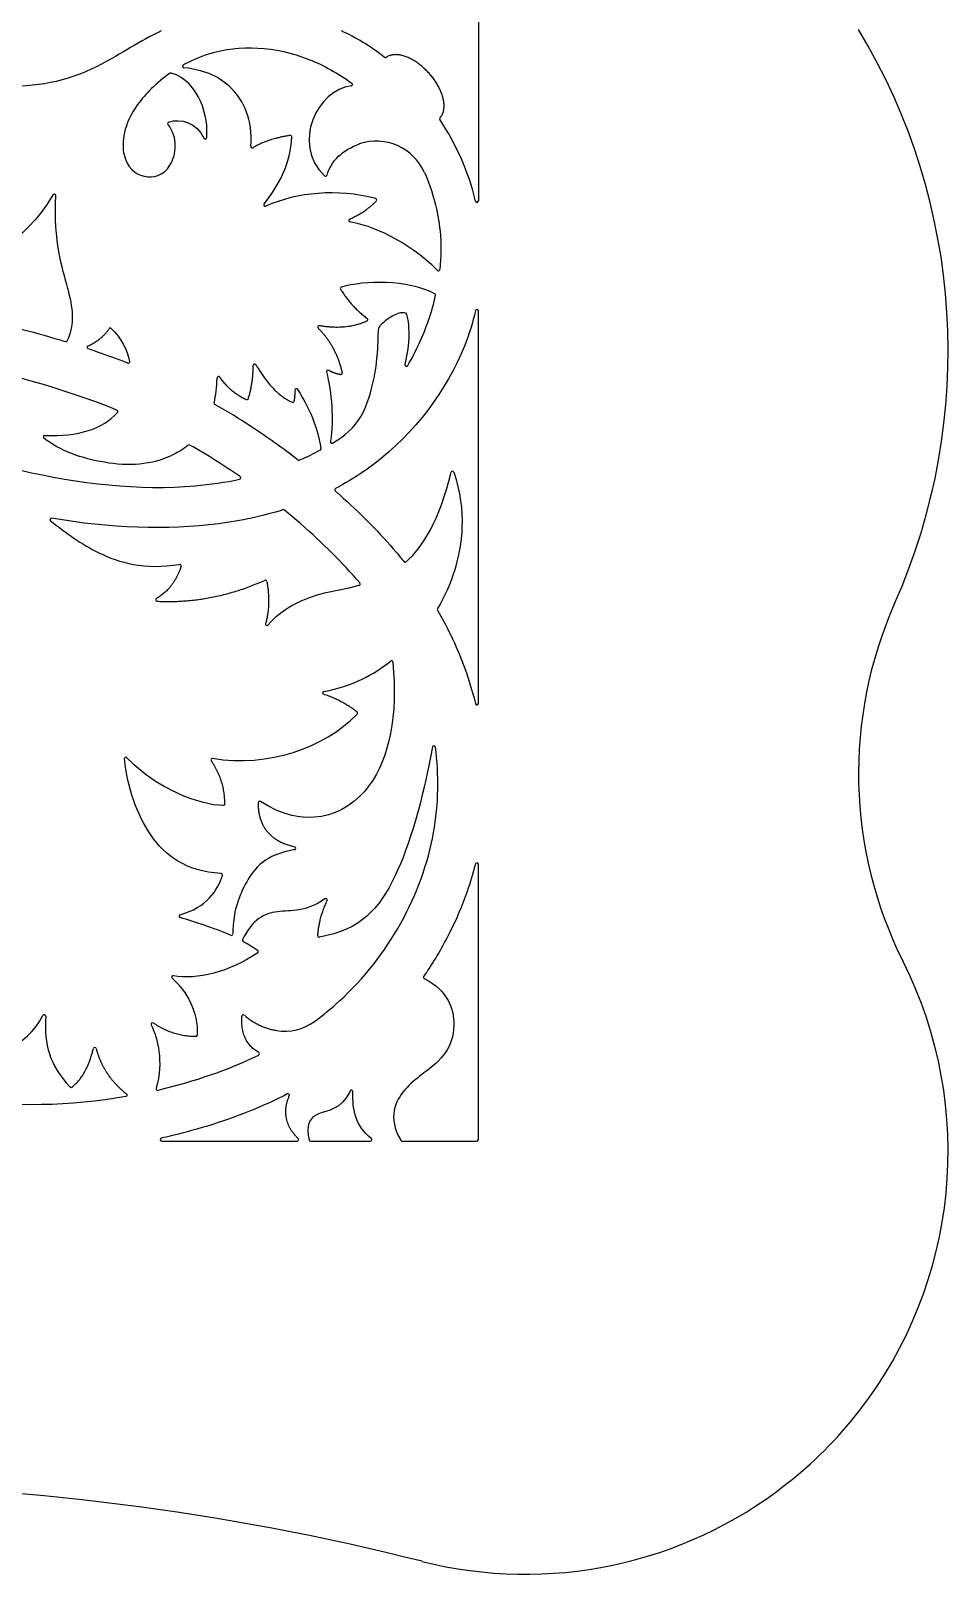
# Model space of a CAD drawing. Header units: millimetres. Extents: x -155 to 473, y -331 to 153.
# Drawn here: x 84.2 to 146.9, y -330.8 to -225.3 of the extents above; entities that cross this region are included whole.
import ezdxf

# ---------------------------------------------------------------- set-up
doc = ezdxf.new("R2010")
doc.units = ezdxf.units.MM
doc.header["$MEASUREMENT"] = 0
doc.layers.add('Layer 03', color=5, linetype='Continuous')

msp = doc.modelspace()

# ---------------------------------------------------------------- linework, layer by layer
at = {"layer": 'Layer 03'}
for p, q in [((114.81, -213.47), (114.81, -236.91)), ((93.11, -225.28), (92.91, -225.38)), ((105.65, -225.38), (105.44, -225.28)), ((114.81, -271.27), (114.81, -244.43)), ((104.7, -253.32), (104.69, -253.37)), ((114.81, -301.09), (114.81, -282.26)), ((93.16, -301.19), (102.42, -301.19)), ((103.33, -301.19), (107.43, -301.19)), ((109.58, -301.19), (114.71, -301.19))]:
    msp.add_line(p, q, dxfattribs=at)
for centre, radius, start, end in [((99.82, -237.78), 13.7, 51.2987, 64.8279), ((104.41, -247.18), 42.53, 336.0553, 31.1319), ((94.68, -227.7), 0.1, 119.0994, 262.827), ((108.45, -227.01), 0.1, 231.4359, 305.3662), ((93.79, -228.26), 0.1, 73.0923, 125.0125), ((106.1, -228.95), 0.1, 276.7307, 54.0459), ((93.66, -231.6), 0.1, 108.0911, 218.8944), ((112.26, -231.29), 0.1, 137.0104, 213.1655), ((96.13, -232.58), 0.1, 202.8501, 353.2835), ((99.35, -233.18), 0.1, 174.9462, 301.5824), ((101.95, -232.53), 0.1, 358.7592, 99.1243), ((107.83, -236.42), 3.6, 23.7, 108.7977), ((104.36, -235.12), 0.1, 225.7105, 344.6322), ((85.81, -236.54), 0.1, 357.3794, 149.0121), ((100.23, -237.17), 0.1, 140.4742, 293.4827), ((107.76, -236.83), 0.1, 317.6399, 75.9847), ((114.71, -236.91), 0.1, 193.1797, 359.9998), ((106.05, -238.24), 0.1, 114.1338, 260.1447), ((112.08, -241.59), 0.1, 224.6948, 354.232), ((105.47, -242.9), 0.1, 106.4853, 211.8611), ((111.79, -243.34), 0.1, 347.296, 62.9565), ((114.71, -244.43), 0.1, 0, 166.8932), ((89.64, -245.7), 0.1, 45.4313, 147.5174), ((103.92, -245.53), 0.1, 79.8015, 226.0047), ((107.15, -245.03), 0.1, 295.34, 53.156), ((86.61, -246.42), 0.1, 252.942, 333.8345), ((88.15, -246.92), 0.1, 116.1059, 251.521), ((90.87, -247.9), 0.1, 248.6255, 12.1254), ((97.04, -249.01), 0.1, 34.5923, 178.8659), ((99.51, -248.16), 0.1, 30.5431, 180.1267), ((104.53, -248.58), 0.1, 58.0781, 193.5381), ((105.4, -248.68), 0.1, 260.3665, 13.6128), ((109.89, -248.12), 0.1, 168.2421, 329.6963), ((102.37, -249.86), 0.1, 32.6338, 182.9614), ((96.84, -250.73), 0.1, 166.8819, 240.4244), ((98.99, -250.39), 0.1, 244.9394, 342.5597), ((102.12, -250.58), 0.1, 247.6229, 348.5576), ((102.81, -249.29), 4.61, 304.2056, 338.1485), ((90.06, -251.3), 0.1, 318.8622, 68.0479), ((85.16, -253.04), 0.1, 87.5423, 230.3742), ((95.04, -253.69), 0.1, 60.5676, 128.554), ((103.94, -253.87), 0.1, 298.3158, 6.4888), ((104.79, -253.38), 0.1, 170.5129, 301.7214), ((102.54, -254.55), 0.1, 232.2009, 293.4031), ((98.46, -255.84), 0.1, 282.0159, 55.2131), ((113.04, -255.48), 0.1, 17.9433, 166.4004), ((105.09, -256.65), 0.1, 117.6343, 228.642), ((101.48, -258.13), 0.1, 50.5996, 107.2176), ((85.61, -258.7), 0.1, 80.1911, 232.6876), ((109.8, -261.51), 0.1, 218.6716, 311.6373), ((94.39, -261.86), 0.1, 341.122, 99.0738), ((100.25, -262.94), 0.1, 9.4129, 113.9719), ((106.63, -263.1), 0.1, 284.3144, 40.2286), ((92.84, -264.18), 0.1, 118.6038, 267.1464), ((112.1, -264.84), 0.1, 147.9074, 210.2447), ((169.45, -276.06), 28.64, 156.0554, 206.6757), ((100.35, -265.83), 0.1, 163.8277, 319.1266), ((108.87, -268.45), 0.1, 5.4476, 128.6757), ((104.26, -270.54), 0.1, 100.0053, 251.1795), ((106.45, -271.93), 0.1, 315.469, 51.4544), ((114.71, -271.27), 0.1, 193.9259, 0), ((111.77, -274.26), 0.1, 7.6542, 169.4749), ((90.7, -275.05), 0.1, 44.537, 186.5354), ((96.62, -275.12), 0.1, 80.7576, 214.39), ((97.37, -278.13), 0.1, 268.5918, 359.5056), ((99.85, -278.05), 0.1, 56.4368, 179.6257), ((102.23, -281.17), 0.1, 280.2177, 77.0214), ((114.71, -282.26), 0.1, 0, 165.5791), ((97.21, -283), 0.1, 341.9305, 85.7316), ((104.38, -284.71), 0.1, 335.0308, 125.5468), ((94.44, -285.81), 0.1, 104.4573, 252.707), ((97.91, -287.03), 0.1, 246.2403, 358.6568), ((98.78, -287.45), 0.1, 153.8006, 241.9648), ((103.93, -287.15), 0.1, 176.4456, 280.1444), ((99.66, -288.23), 0.1, 305.0037, 54.1379), ((118.03, -301.9), 28.91, 322.0077, 26.6757), ((93.94, -289.98), 0.1, 79.5793, 228.2612), ((111.15, -289.99), 0.1, 145.3229, 243.4212), ((85.12, -292.66), 0.1, 357.2083, 153.8045), ((92.53, -293.2), 0.1, 55.051, 204.7542), ((98.74, -292.66), 0.1, 49.9617, 175.8635), ((101.58, -290.27), 3.41, 260.2461, 306.3812), ((95.49, -293.95), 0.1, 269.0402, 358.5081), ((88.58, -294.89), 0.1, 14.3087, 166.4756), ((99.74, -295.22), 0.1, 295.941, 60.3692), ((86.96, -297.42), 0.1, 222.8586, 308.2818), ((90.69, -298.05), 0.1, 279.8308, 51.8724), ((92.87, -297.61), 0.1, 164.4755, 283.1813), ((101.79, -298.06), 0.1, 337.401, 117.0561), ((106.13, -297.81), 0.1, 357.9596, 154.5302), ((93.16, -301.09), 0.1, 102.4894, 270), ((102.42, -301.09), 0.1, 270, 46.0811), ((103.33, -301.09), 0.1, 193.4685, 270), ((107.43, -301.09), 0.1, 270, 52.1093), ((109.58, -301.09), 0.1, 209.2991, 270), ((114.71, -301.09), 0.1, 270, 0), ((118.03, -301.9), 28.91, 307.9923, 322.0077), ((68.75, -497.1), 172.42, 75.8305, 103.7108), ((118.03, -301.9), 28.91, 255.8305, 307.9923)]:
    msp.add_arc(centre, radius, start, end, dxfattribs=at)
for points, knots in [([(92.91, -225.38), (91.4, -226.13), (87.99, -228.49), (82.38, -229.6), (77.82, -228.14), (76.17, -226.69)], [1393.957403, 1393.957403, 1393.957403, 1393.957403, 1401.044028, 1412.210927, 1423.153256, 1423.153256, 1423.153256, 1423.153256]), ([(94.63, -227.61), (95.18, -227.3), (97.78, -226.15), (102, -226.38), (105.23, -228.19), (106.16, -228.86)], [788.479002, 788.479002, 788.479002, 788.479002, 790.825862, 798.877422, 802.433725, 802.433725, 802.433725, 802.433725]), ([(99.25, -233.17), (99.41, -231.35), (98.24, -228.98), (96.23, -227.99), (94.67, -227.8)], [779.413284, 779.413284, 779.413284, 779.413284, 784.17213, 788.22815, 788.22815, 788.22815, 788.22815]), ([(93.73, -228.17), (92.8, -228.82), (90.62, -230.99), (90.24, -234.14), (91.86, -235.55), (93.96, -235.01), (94.31, -232.57), (93.58, -231.66)], [374.135053, 374.135053, 374.135053, 374.135053, 378.495387, 386.546947, 394.598507, 402.650067, 410.394812, 410.394812, 410.394812, 410.394812]), ([(111.13, -234.97), (111.69, -236.25), (112.28, -238.44), (112.27, -240.72), (112.18, -241.6)], [820.004777, 820.004777, 820.004777, 820.004777, 824.355825, 827.096024, 827.096024, 827.096024, 827.096024]), ([(85.72, -236.49), (83.59, -240.04), (78.97, -241.38), (76.29, -242.72), (75.32, -243.78)], [148.65327, 148.65327, 148.65327, 148.65327, 155.797926, 161.974111, 161.974111, 161.974111, 161.974111]), ([(86.7, -246.47), (87.27, -245.3), (86.86, -242.88), (85.76, -239.74), (85.91, -236.54)], [137.934401, 137.934401, 137.934401, 137.934401, 142.793542, 148.388621, 148.388621, 148.388621, 148.388621]), ([(109.98, -248.17), (110.27, -247.67), (111.08, -246.11), (111.64, -244.47), (111.89, -243.36)], [493.191249, 493.191249, 493.191249, 493.191249, 494.871373, 498.351026, 498.351026, 498.351026, 498.351026]), ([(75.38, -243.95), (75.91, -244.03), (77.42, -244.29), (79.93, -244.79), (82.9, -245.48), (85.12, -246.08), (86.34, -246.45), (86.58, -246.52)], [126.29423, 126.29423, 126.29423, 126.29423, 127.885875, 130.905753, 133.962804, 137.035225, 137.793217, 137.793217, 137.793217, 137.793217]), ([(114.62, -244.41), (114.43, -245.22), (113.24, -249.03), (109.89, -253.61), (105.96, -256.08), (105.04, -256.57)], [792.096056, 792.096056, 792.096056, 792.096056, 795.118622, 806.285521, 809.4398, 809.4398, 809.4398, 809.4398]), ([(107.09, -251), (107.42, -250.19), (107.89, -248.25), (107.98, -245.97), (107.95, -245.45), (108.99, -244.65), (109.85, -244.44), (109.97, -244.76), (110.14, -246.46), (109.79, -248.1)], [480.162949, 480.162949, 480.162949, 480.162949, 481.432959, 483.378703, 485.324447, 487.270191, 489.215935, 491.161679, 492.909458, 492.909458, 492.909458, 492.909458]), ([(90.09, -251.21), (86.3, -249.68), (77.55, -247.33), (69.12, -246.3), (64.89, -246.31)], [993.799539, 993.799539, 993.799539, 993.799539, 1005.140106, 1017.323864, 1017.323864, 1017.323864, 1017.323864]), ([(90.83, -247.99), (90.15, -247.73), (89.25, -247.4), (88.34, -247.09), (88.12, -247.01)], [259.608051, 259.608051, 259.608051, 259.608051, 261.801642, 262.491601, 262.491601, 262.491601, 262.491601]), ([(102.48, -254.63), (101.45, -253.83), (99.59, -252.5), (97.64, -251.3), (96.79, -250.82)], [352.598755, 352.598755, 352.598755, 352.598755, 356.515557, 359.452025, 359.452025, 359.452025, 359.452025]), ([(76.82, -253.24), (78.95, -254.07), (85, -255.97), (92.78, -256.85), (97.5, -256.14), (98.48, -255.94)], [955.368812, 955.368812, 955.368812, 955.368812, 960.107138, 968.158698, 970.347927, 970.347927, 970.347927, 970.347927]), ([(94.97, -253.61), (94.65, -253.87), (92.79, -255), (89.38, -255.09), (86.17, -254), (85.1, -253.12)], [974.760458, 974.760458, 974.760458, 974.760458, 976.054081, 981.805182, 987.177161, 987.177161, 987.177161, 987.177161]), ([(104.84, -253.47), (105, -253.37), (105.19, -253.25), (105.37, -253.12), (105.41, -253.1)], [476.8556647, 476.8556647, 476.8556647, 476.8556647, 477.3253675, 477.431072, 477.431072, 477.431072, 477.431072]), ([(113.13, -255.45), (114.03, -258.21), (113.51, -261.72), (112.52, -263.97), (112.01, -264.78)], [746.865611, 746.865611, 746.865611, 746.865611, 753.633859, 757.633113, 757.633113, 757.633113, 757.633113]), ([(105.02, -256.73), (105.21, -256.9), (106.05, -257.65), (107.48, -259.01), (108.83, -260.49), (109.56, -261.36), (109.73, -261.58)], [734.957161, 734.957161, 734.957161, 734.957161, 735.733615, 738.315178, 740.903617, 741.722299, 741.722299, 741.722299, 741.722299]), ([(101.45, -258.03), (100.07, -258.46), (95.27, -259.49), (89.59, -259.29), (85.62, -258.6)], [609.215008, 609.215008, 609.215008, 609.215008, 613.390536, 622.844468, 622.844468, 622.844468, 622.844468]), ([(106.7, -263.03), (105.5, -261.6), (103.8, -259.95), (101.93, -258.36), (101.55, -258.05)], [601.284815, 601.284815, 601.284815, 601.284815, 607.55592, 609.116191, 609.116191, 609.116191, 609.116191]), ([(85.55, -258.78), (86.65, -259.62), (88.71, -261.19), (91.96, -262.15), (94.38, -261.76)], [623.110625, 623.110625, 623.110625, 623.110625, 629.165249, 635.921566, 635.921566, 635.921566, 635.921566]), ([(100.43, -265.89), (101.37, -264.81), (103.47, -263.75), (105.74, -263.43), (106.65, -263.19)], [591.770401, 591.770401, 591.770401, 591.770401, 597.379348, 601.082507, 601.082507, 601.082507, 601.082507]), ([(112.01, -264.89), (112.33, -265.43), (113.42, -267.47), (114.21, -269.66), (114.62, -271.29)], [757.741912, 757.741912, 757.741912, 757.741912, 759.636048, 764.677509, 764.677509, 764.677509, 764.677509]), ([(108.96, -268.45), (109.31, -272.1), (108.01, -278.56), (102.78, -279.88), (99.91, -277.97)], [825.099141, 825.099141, 825.099141, 825.099141, 833.770663, 844.535915, 844.535915, 844.535915, 844.535915]), ([(103.61, -293.02), (104.2, -292.58), (108.29, -289.23), (112.07, -282.35), (112.12, -276.15), (111.87, -274.25)], [1060.503055, 1060.503055, 1060.503055, 1060.503055, 1062.643057, 1075.746232, 1081.874035, 1081.874035, 1081.874035, 1081.874035]), ([(111.67, -274.24), (110.97, -278.01), (109.26, -283.95), (106.75, -286.75), (103.95, -287.25)], [1082.156465, 1082.156465, 1082.156465, 1082.156465, 1089.645788, 1097.409897, 1097.409897, 1097.409897, 1097.409897]), ([(97.22, -282.9), (94.77, -282.72), (92.08, -280.72), (90.83, -277.03), (90.6, -275.06)], [865.333189, 865.333189, 865.333189, 865.333189, 871.301483, 877.087003, 877.087003, 877.087003, 877.087003]), ([(102.25, -281.26), (100.2, -281.63), (98.9, -283.27), (98.04, -285.41), (98.01, -287.03)], [849.114258, 849.114258, 849.114258, 849.114258, 852.983613, 856.551513, 856.551513, 856.551513, 856.551513]), ([(114.62, -282.23), (114.45, -282.88), (113.96, -284.49), (112.89, -287), (111.79, -288.88), (111.14, -289.83), (111.07, -289.93)], [345.287403, 345.287403, 345.287403, 345.287403, 347.273841, 350.345946, 353.445363, 353.808585, 353.808585, 353.808585, 353.808585]), ([(104.32, -284.63), (103.03, -285.55), (100.98, -285.24), (99.38, -286), (98.69, -287.41)], [1100.415957, 1100.415957, 1100.415957, 1100.415957, 1104.169825, 1107.823361, 1107.823361, 1107.823361, 1107.823361]), ([(111.11, -290.08), (112.75, -290.9), (113.55, -293.5), (112.27, -295.92), (109.7, -297.28), (108.59, -299.53), (109.5, -301.14)], [353.979799, 353.979799, 353.979799, 353.979799, 357.720898, 361.539852, 365.358805, 368.829057, 368.829057, 368.829057, 368.829057]), ([(92.9, -297.71), (92.95, -297.69), (95.33, -297.13), (97.67, -296.34), (99.79, -295.31)], [1044.483412, 1044.483412, 1044.483412, 1044.483412, 1044.650351, 1051.357303, 1051.357303, 1051.357303, 1051.357303]), ([(90.71, -298.15), (86.91, -298.81), (81.5, -298.92), (75.83, -297.83), (74.26, -297.43)], [1225.09679, 1225.09679, 1225.09679, 1225.09679, 1235.935475, 1240.125331, 1240.125331, 1240.125331, 1240.125331]), ([(101.74, -297.97), (101.24, -298.23), (99.82, -298.91), (97.39, -299.85), (95.01, -300.55), (93.58, -300.89), (93.14, -300.99)], [233.481812, 233.481812, 233.481812, 233.481812, 235.162447, 238.226605, 241.267545, 242.620112, 242.620112, 242.620112, 242.620112]), ([(106.04, -297.77), (105.42, -299.07), (103.44, -299.1), (103, -300.15), (103.23, -301.11)], [131.990555, 131.990555, 131.990555, 131.990555, 134.425952, 137.124389, 137.124389, 137.124389, 137.124389])]:
    msp.add_open_spline(points, degree=3, knots=knots, dxfattribs=at)
msp.add_rational_spline([(112.19, -231.22), (113.2, -230.14), (111.44, -228.18), (109.7, -226.24), (108.51, -227.09)], [0.980195270586, 0.717368685381, 1, 0.720169601446, 0.975039543666], degree=2, knots=[596.942488, 596.942488, 596.942488, 598.45825, 598.45825, 599.958991, 599.958991, 599.958991], dxfattribs=at)
for points, degree in [([(96.23, -232.59), (96.39, -231.23), (95.75, -228.75), (93.81, -228.16)], 3), ([(106.11, -229.04), (103.83, -229.31), (101.99, -232.94), (104.29, -235.19)], 3), ([(93.63, -231.51), (94.45, -231.24), (95.59, -231.56), (96.03, -232.62)], 3), ([(114.62, -236.93), (114.15, -234.92), (113.31, -233.07), (112.18, -231.34)], 3), ([(101.93, -232.43), (100.35, -232.68), (99.4, -233.27)], 2), ([(100.16, -237.1), (101.12, -235.93), (102.01, -234.31), (102.05, -232.53)], 3), ([(104.46, -235.15), (104.73, -234.16), (105.55, -233.4), (106.68, -233.01)], 3), ([(107.79, -236.73), (105.13, -236.07), (102.46, -236.31), (100.27, -237.26)], 3), ([(106.01, -238.15), (107.17, -237.62), (107.84, -236.9)], 2), ([(112.01, -241.66), (109.95, -239.57), (107.44, -238.58), (106.03, -238.34)], 3), ([(111.84, -243.25), (109.94, -242.28), (107.03, -242.34), (105.44, -242.8)], 3), ([(105.39, -242.95), (106.13, -244.14), (107.21, -244.95)], 2), ([(88.11, -246.83), (89.13, -246.33), (89.56, -245.65)], 2), ([(89.71, -245.63), (90.39, -246.29), (90.79, -247.08), (90.96, -247.88)], 3), ([(103.85, -245.61), (105.04, -246.75), (105.5, -248.66)], 2), ([(107.19, -245.12), (105.82, -245.77), (103.94, -245.44)], 2), ([(96.74, -250.71), (96.86, -250.21), (96.93, -249.65), (96.94, -249.01)], 3), ([(97.12, -248.96), (97.81, -249.95), (98.94, -250.48)], 2), ([(99.08, -250.42), (99.42, -249.35), (99.41, -248.16)], 2), ([(99.6, -248.11), (100.8, -250.14), (102.09, -250.67)], 2), ([(104.43, -248.6), (104.77, -250.02), (104.94, -251.85), (104.7, -253.32)], 3), ([(105.38, -248.78), (104.92, -248.7), (104.58, -248.49)], 2), ([(102.22, -250.6), (102.29, -250.26), (102.27, -249.86)], 2), ([(102.45, -249.8), (103.42, -251.3), (103.92, -252.84), (104.04, -253.86)], 3), ([(85.17, -252.94), (87.45, -253.04), (89.15, -252.49), (90.13, -251.37)], 3), ([(98.51, -255.76), (97.43, -255), (96.29, -254.28), (95.09, -253.6)], 3), ([(103.99, -253.96), (103.54, -254.2), (103.07, -254.43), (102.58, -254.64)], 3), ([(109.87, -261.59), (111.03, -260.55), (112.13, -258.8), (112.94, -255.46)], 3), ([(94.49, -261.89), (93.95, -263.45), (92.79, -264.09)], 2), ([(92.83, -264.28), (96.58, -264.46), (100.21, -262.85)], 2), ([(100.35, -262.93), (100.62, -264.56), (100.26, -265.8)], 2), ([(104.25, -270.44), (106.19, -270.1), (107.66, -269.29), (108.8, -268.38)], 3), ([(106.51, -271.85), (105.56, -271.09), (104.23, -270.64)], 2), ([(96.64, -275.02), (100.45, -275.64), (104.23, -274.33), (106.52, -272)], 3), ([(90.77, -274.98), (92.86, -277.1), (95.66, -278.19), (97.37, -278.23)], 3), ([(97.47, -278.13), (97.48, -276.55), (96.54, -275.18)], 2), ([(99.75, -278.05), (99.73, -280.49), (102.25, -281.07)], 2), ([(94.41, -285.71), (96.23, -285.24), (96.99, -284.01), (97.31, -283.03)], 3), ([(103.83, -287.15), (103.9, -285.98), (104.47, -284.75)], 2), ([(97.87, -287.12), (96.69, -286.6), (95.41, -286.22), (94.41, -285.9)], 3), ([(98.73, -287.54), (99.08, -287.73), (99.42, -287.93), (99.72, -288.15)], 3), ([(99.72, -288.31), (97.79, -289.66), (95.54, -290.18), (93.96, -289.89)], 3), ([(93.87, -290.06), (94.89, -290.96), (95.64, -292.32), (95.59, -293.96)], 3), ([(79.94, -295.73), (81.39, -295.55), (83.94, -294.82), (85.03, -292.61)], 3), ([(85.22, -292.66), (85.12, -294.63), (85.46, -295.95), (86.88, -297.49)], 3), ([(92.44, -293.24), (92.88, -294.18), (93.29, -295.74), (92.78, -297.58)], 3), ([(95.49, -294.05), (93.89, -294.03), (92.59, -293.12)], 2), ([(99.79, -295.13), (98.52, -294.41), (98.64, -292.66)], 2), ([(98.81, -292.59), (99.81, -293.43), (101, -293.63)], 2), ([(87.02, -297.5), (88.04, -296.7), (88.48, -294.86)], 2), ([(88.67, -294.86), (89.15, -296.71), (90.75, -297.97)], 2), ([(102.49, -301.02), (101.19, -299.76), (101.88, -298.1)], 2), ([(107.49, -301.01), (106.44, -300.19), (106.18, -299.12), (106.23, -297.81)], 3)]:
    msp.add_open_spline(points, degree=degree, dxfattribs=at)

doc.saveas('drawing.dxf')
